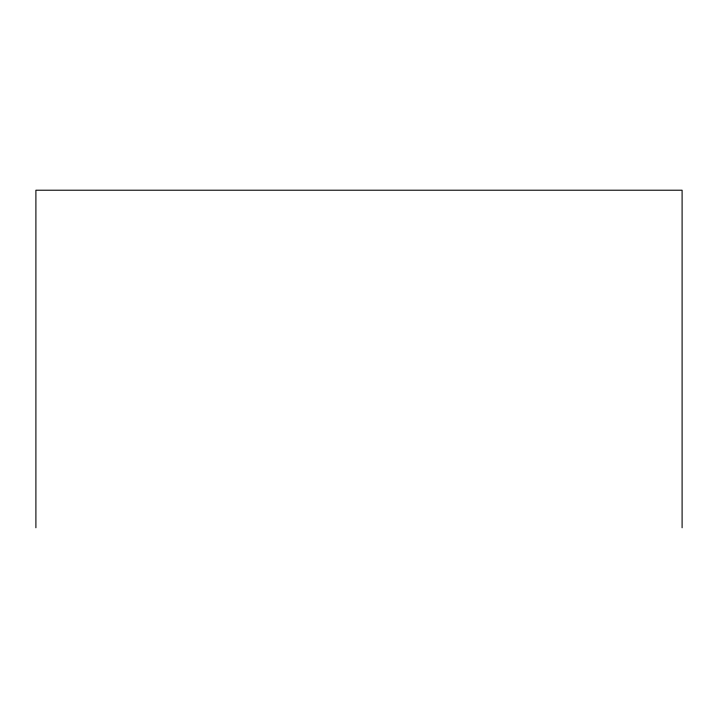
<?xml version="1.0" encoding="UTF-8"?>
<svg xmlns="http://www.w3.org/2000/svg" width="718" height="718" viewBox="0 0 718 718"><rect width="100%" height="100%" fill="white"/><g stroke="black" fill="none" stroke-linecap="round" stroke-linejoin="round"><path stroke-width="1.08" d="M682.1 527.784L682.1 190.216L35.9 190.216L35.9 527.784"/></g></svg>
